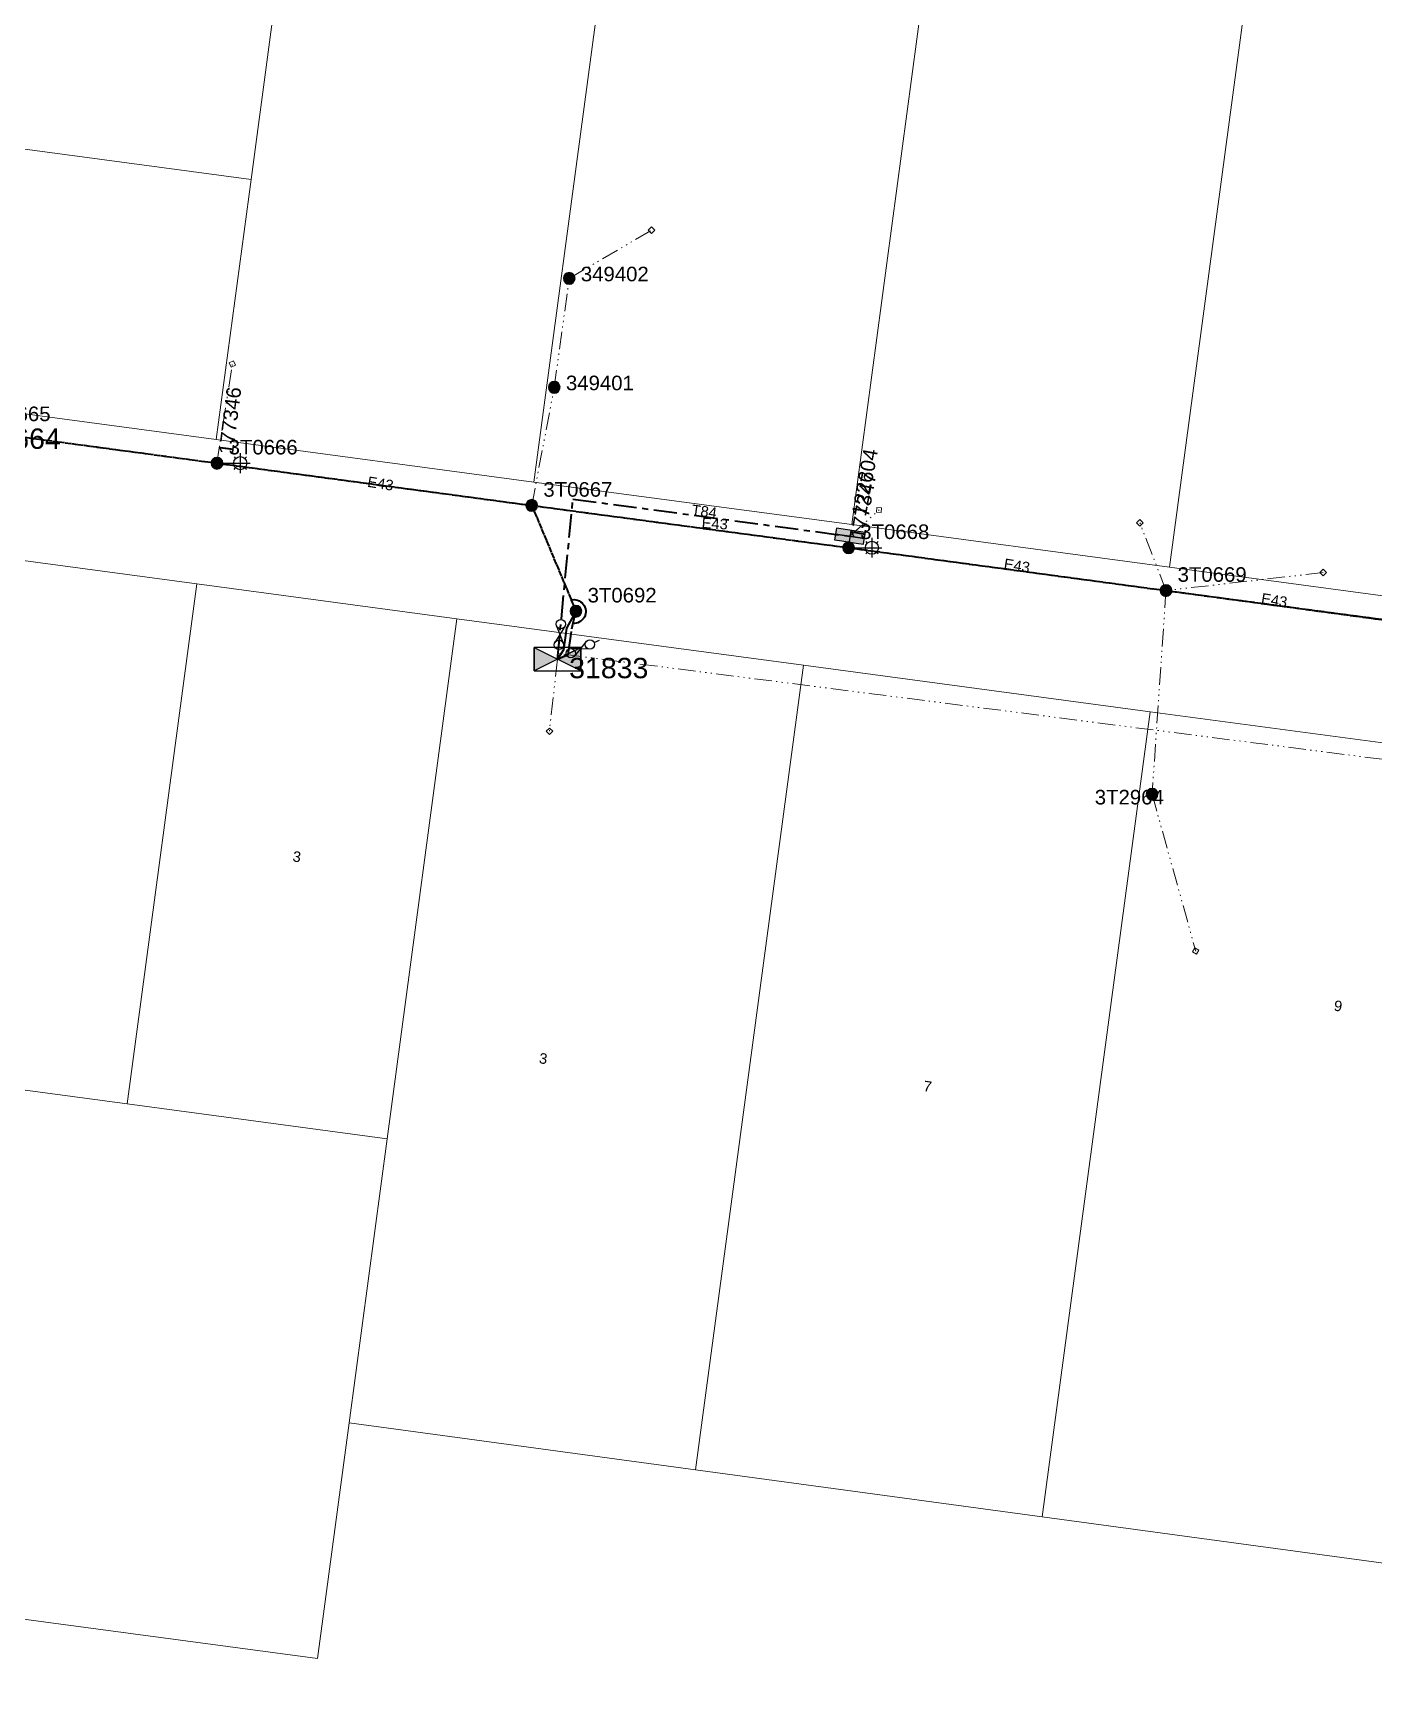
# Model space of a CAD drawing. Header units: metres. Extents: x 267072 to 270320, y 6186424 to 6191197.
# Drawn here: x 268095.7 to 268325.7, y 6187725.1 to 6188011.2 of the extents above; entities that cross this region are included whole.
import ezdxf
from ezdxf.enums import TextEntityAlignment as Align

# ---------------------------------------------------------------- set-up
doc = ezdxf.new("R2010")
doc.units = ezdxf.units.M
for name, pattern in [('Cable Exist OH', [1, 1, 0]), ('Cable Exist UG', [7, 4, -1, 1, -1]), ('PHANTOMX2', [6.6, 3, -0.75, 0.2, -0.75, 0.2, -0.75, 0.2, -0.75])]:
    doc.linetypes.add(name, pattern=pattern)
doc.layers.get('0').update_dxf_attribs({"color": 6})
for name, color, linetype, lineweight in [('_User_HV_Exist', 1, 'Continuous', 35), ('_User_LV_Exist', 5, 'Continuous', 35), ('Cadastre Buildings_SP_EXT', 78, 'Continuous', 15), ('Cadastre Land Parcels_SP_EXT', 118, 'Continuous', 15), ('Mains_HV_EXT', 13, 'Continuous', 25), ('Mains_LV_EXT', 163, 'Continuous', 25), ('Mains_SL_EXT', 131, 'Continuous', 25), ('Services_SP_EXT', 42, 'PHANTOMX2', 20)]:
    doc.layers.add(name, color=color, linetype=linetype, lineweight=lineweight)
for name, color, linetype in [('Equip_LV_EXT', 7, 'Continuous'), ('Equip_SP_HV_EXT', 7, 'Continuous'), ('Equip_SP_SL_EXT', 7, 'Continuous'), ('Sub_SP_EXT', 7, 'Continuous'), ('SupportsOH_SP_TR_HV_LV_SL_EXT', 7, 'Continuous'), ('SupportsUG_SP_LV_EXT', 7, 'Continuous')]:
    doc.layers.add(name, color=color, linetype=linetype)
doc.styles.add('HVSW_LABEL', font='arial.ttf', dxfattribs={"height": 3.5})
doc.styles.add('iecARIAL', font='arial.ttf', dxfattribs={"height": 2})
doc.styles.add('POLE_LABEL', font='arial.ttf', dxfattribs={"height": 2})
doc.styles.add('SL_LABEL', font='arial.ttf', dxfattribs={"height": 2})
doc.styles.get("Standard").update_dxf_attribs({"font": 'arial.ttf'})

# ---------------------------------------------------------------- blocks, each defined once
blk = doc.blocks.new('SUB_PADMOUNT_EXT')
at = {"ltscale": 10}
h = blk.add_hatch(color=256, dxfattribs=at)
h.dxf.hatch_style = 1
h.paths.add_polyline_path([(4, -2), (0, 0), (4, 2)])
h.paths.add_polyline_path([(-4, -2), (-4, 2), (0, 0)])
blk.add_line((4, 2), (-4, -2))
blk.add_lwpolyline([(-4, -2), (4, -2), (4, 2), (-4, 2)], close=True)
at = {"ltscale": 10, "flags": 128}
for points in [[(-4, -2), (-4, 2), (0, 0)], [(4, -2), (0, 0), (4, 2)]]:
    blk.add_lwpolyline(points, close=True, dxfattribs=at)
at = {"flags": 8}
blk.add_attdef('ASSET_NUM', text='', height=2.5, dxfattribs=at).set_placement((0, 5), align=Align.MIDDLE_CENTER)
for tag, flags, p in [('STREET_CODE', 9, (1.5, 0)), ('OPERATING_VOLTAGE', 9, (1.5, -0.4)), ('ORIENTATION', 9, (1.5, -0.6)), ('OWNED_BY', 9, (1.5, -0.8)), ('OPERATED_BY', 9, (1.5, -1)), ('CONSTRUCTED_VOLTAGE', 9, (1.5, -1.4)), ('SECONDARY_VOLTAGE', 9, (1.5, -1.6)), ('STATE', 9, (1.5, -1.8)), ('SUBSTATION_TYPE', 9, (1.5, -2.2)), ('SUBURB', 9, (1.5, -2.8)), ('NO_PHASES', 9, (1.5, -0.2)), ('MAINTAINED_BY', 9, (1.5, -1.2)), ('PARENT', 9, (1.5, -2)), ('USAGE', 9, (1.5, -2.4)), ('LEGEND', 9, (1.5, -2.6)), ('STREETNAME', 9, (1.5, -3)), ('Z', 1, (1.5, -3.6)), ('LOCATION', 9, (1.5, -3.2)), ('NOTES', 9, (1.5, -3.4))]:
    blk.add_attdef(tag, text='', height=0.2, dxfattribs=dict(flags=flags)).set_placement(p, align=Align.MIDDLE_LEFT)
blk = doc.blocks.new('PILLAR_EXT')
blk.add_hatch(color=256).paths.add_polyline_path([(-2.5, 1), (-2.5, -1), (2.5, -1), (2.5, 1)])
for p, q in [((-2.5, 0), (2.5, 0)), ((0, 1), (0, -1))]:
    blk.add_line(p, q)
at = {"ltscale": 10}
blk.add_line((2.5, 0), (-2.5, 0), dxfattribs=at)
blk.add_lwpolyline([(-2.5, -1), (-1.25, -1), (1.25, -1), (2.5, -1), (2.5, 1), (-2.5, 1)], close=True)
at = {"width": 0.9, "flags": 8}
blk.add_attdef('ASSET_NUM', text='', height=2, rotation=90, dxfattribs=at).set_placement((-2, 4), align=Align.MIDDLE_LEFT)
for tag, p, flags in [('OWNED_BY', (0, -0.2), 9), ('STATE', (0, -0.4), 9), ('SUPPORT_TYPE', (0, -0.6), 9), ('STREETNAME', (0, -1.8), 9), ('SUBURB', (0, -2), 1), ('USAGE', (0, -0.8), 9), ('LEGEND', (0, -1), 9), ('LOCATION', (0, -1.2), 9), ('NOTES', (0, -1.4), 9), ('PARENT', (0, -1.6), 9)]:
    blk.add_attdef(tag, p, '', height=0.2, dxfattribs=dict(flags=flags))
blk = doc.blocks.new('SL_LANTERN_EXT')
at = {"flags": 9}
for tag, p in [('LRATECODE', (-7.4, 0)), ('LOUTREACHVOCAB', (-7.2, 0)), ('LOUTREACH', (-7, 0)), ('LANTNUMBER', (-6.6, 0)), ('LNEW', (-6.4, 0)), ('LMASTVOCAB', (-6.2, 0)), ('LMAST', (-6, 0)), ('LLAMPVOCAB', (-5.8, 0)), ('LLAMP', (-5.6, 0)), ('LEXIST', (-5.4, 0)), ('LCHARGE3PERCENT', (-5.2, 0)), ('LCHARGE3', (-5, 0)), ('LCHARGE2PERCENT', (-4.8, 0)), ('LCHARGE2', (-4.6, 0)), ('LCHARGE1PERCENT', (-4.4, 0)), ('LCHARGE1', (-4.2, 0)), ('LCATEGORY', (-4, 0)), ('LBRACKETVOCAB', (-3.8, 0)), ('LBRACKET', (-3.6, 0)), ('LKINGHEIGHT', (-3.4, 0)), ('CREPLACE', (-3.2, 0)), ('CREMOVE', (-3, 0)), ('CNUMBER', (-2.8, 0)), ('CNEW', (-2.6, 0)), ('CEXIST', (-2.4, 0)), ('USAGE', (-2.2, 0)), ('STATE', (-2, 0)), ('OWNED_BY', (-1.8, 0)), ('ORIENTATION', (-1.6, 0)), ('OPERATING_VOLTAGE', (-1.4, 0)), ('NO_PHASES', (-1.2, 0)), ('LANTERN_TYPE', (-1, 0)), ('LANTERN_PURPOSE', (-0.8, 0)), ('CONTROL_TYPE', (-0.6, 0)), ('CONSTRUCTED_VOLTAGE', (-0.4, 0))]:
    blk.add_attdef(tag, text='', height=0.001, rotation=270, dxfattribs=at).set_placement(p, align=Align.MIDDLE_LEFT)
at = {"style": 'SL_LABEL', "flags": 9}
blk.add_attdef('STREET_CODE', text='', height=0.001, rotation=270, dxfattribs=at).set_placement((0, 0), align=Align.MIDDLE_LEFT)
at = {"flags": 1}
blk.add_attdef('Z', (0, 0), '', height=0.001, rotation=270, dxfattribs=at)
at = {"flags": 9}
for tag, p in [('LREMOVE', (0, -7.6)), ('LREPLACE', (0, -7.8)), ('LTYPE', (0, -8)), ('LTYPEVOCAB', (0, -8.2)), ('LEGEND', (0, -8.4)), ('SUBURB', (0, -8.6)), ('STREETNAME', (0, -8.8)), ('LOCATION', (0, -9)), ('NOTES', (0, -9.2)), ('MAINTAINED_BY', (0, -9.86))]:
    blk.add_attdef(tag, text='', height=0.001, dxfattribs=at).set_placement(p, align=Align.MIDDLE_LEFT)
blk.add_attdef('OPERATED_BY', (0, -9.61), '', height=0.001, dxfattribs=at)
blk.add_wipeout([(5.69, 0), (5.06, -1.06), (4, -1.69), (2.94, -1.06), (2.31, 0), (2.94, 1.06), (4, 1.69), (5.06, 1.06)])
for p, q in [((0, 0), (4, 0)), ((2.94, 1.06), (3.2, 0.8)), ((4, 1.69), (4, 0)), ((5.06, 1.06), (4.8, 0.8)), ((2.94, -1.06), (3.2, -0.8)), ((4, 0), (5.69, 0)), ((4, 0), (4, -1.69)), ((5.06, -1.06), (4.8, -0.8))]:
    blk.add_line(p, q)
blk.add_circle((4, 0), 1.12)
at = {"width": 0.9}
blk.add_attdef('LNUMBER', text='', height=1, dxfattribs=at).set_placement((7, -1), align=Align.MIDDLE_LEFT)
blk = doc.blocks.new('CCP_EXT')
blk.add_wipeout([(0, 0.57), (0.57, 0), (0, -0.57), (-0.57, 0)])
blk.add_lwpolyline([(-0.57, 0), (0, 0.57), (0.57, 0), (0, -0.57), (-0.57, 0)])
at = {"flags": 1}
blk.add_attdef('Z', (0, 0), '', height=0.2, dxfattribs=at)
at = {"flags": 9}
for tag, p in [('CCP_TYPE', (0, 0)), ('CONSTRUCTED_VOLTAGE', (0, -0.2)), ('OPERATING_VOLTAGE', (0, -0.6)), ('ORIENTATION', (0, -0.8)), ('OWNED_BY', (0, -1)), ('STATE', (0, -1.8)), ('NO_PHASES', (0, -0.4)), ('USAGE', (0, -1.2)), ('LEGEND', (0, -1.4)), ('LIFE_SUPPORT', (0, -1.6)), ('NOTES', (0, -2))]:
    blk.add_attdef(tag, text='', height=0.2, dxfattribs=at).set_placement(p, align=Align.MIDDLE_LEFT)
blk = doc.blocks.new('POLE_EXT')
blk.add_hatch(color=256).paths.add_polyline_path([(-1, 0, 1), (1, 0, 1)])
blk.add_lwpolyline([(-1, 0, 1), (1, 0, 1)], format="xyb", close=True)
at = {"flags": 8}
blk.add_attdef('pNumber', text='', height=2, dxfattribs=at).set_placement((2.5, 2.5), align=Align.MIDDLE_CENTER)
at = {"style": 'POLE_LABEL', "flags": 9}
for tag, p in [('STRUCTURE_PLANT_NUMBER', (1.35, 0.03)), ('STREET_CODE', (1.35, -0.2))]:
    blk.add_attdef(tag, text='', height=0.2, dxfattribs=at).set_placement(p, align=Align.MIDDLE_LEFT)
at = {"flags": 9}
for tag, p in [('OWNED_BY', (1.35, -0.4)), ('SPECIAL_USE', (1.35, -0.8)), ('STATE', (1.35, -1)), ('cLV', (1.35, -1.4)), ('hDepth', (1.35, -1.6)), ('hDia', (1.35, -1.8)), ('cHV', (1.35, -2)), ('PARENT', (1.35, -0.6)), ('USAGE', (1.35, -1.2)), ('LBRACKET', (1.35, -2.2)), ('LExisting', (1.35, -2.4)), ('LANTNUMBER', (1.35, -2.6)), ('LOther', (1.35, -2.8)), ('cLinedev', (1.35, -3.4)), ('pExisting', (1.35, -3.8)), ('pFooting', (1.35, -4.4)), ('pNew', (1.35, -4.6)), ('pRelocate', (1.35, -5)), ('pRemove', (1.35, -5.2)), ('pReplace', (1.35, -5.4)), ('pStay', (1.35, -5.6)), ('pType', (1.35, -5.8)), ('LRemove', (1.35, -3)), ('LEGEND', (1.35, -3.2)), ('LOCATION', (1.35, -3.6)), ('PFNUMBER', (1.35, -4)), ('NEWPFNUMBER', (1.35, -4.2)), ('cspan', (1.35, -6)), ('STREETNAME', (1.35, -6.2)), ('SUBURB', (1.35, -6.4)), ('OPERATED_BY', (1.36, -7.01)), ('NOTES', (1.35, -6.6)), ('MAINTAINED_BY', (1.36, -6.81))]:
    blk.add_attdef(tag, text='', height=0.2, dxfattribs=at).set_placement(p, align=Align.MIDDLE_LEFT)
at = {"flags": 1}
blk.add_attdef('Z', (1.35, -7.33), '', height=0.2, dxfattribs=at)
blk = doc.blocks.new('LV_UG_DFUSE_CLOSED_EXT')
for points in [[(1, 0), (0, 0)], [(5.04, 0.73), (2.16, -0.72)], [(5.05, -0.71), (2.16, 0.72)], [(6.2, 0.01), (7.2, 0.01)]]:
    blk.add_lwpolyline(points)
for centre in [(1.8, 0), (5.4, 0.01)]:
    blk.add_circle(centre, 0.8)
at = {"flags": 9}
for tag, p in [('ACTUAL_STATUS', (0, 0)), ('CONSTRUCTED_VOLTAGE', (0, -0.2)), ('OPERATING_VOLTAGE', (0, -0.6)), ('ORIENTATION', (0, -0.8)), ('STATE', (0, -1)), ('SWITCH_TYPE', (0, -1.2)), ('NO_PHASES', (0, -0.4)), ('USAGE', (0, -1.4)), ('NOTES', (0, -1.6))]:
    blk.add_attdef(tag, text='', height=0.2, dxfattribs=at).set_placement(p, align=Align.MIDDLE_LEFT)
at = {"flags": 1}
blk.add_attdef('Z', (0, 0), '', height=0.2, dxfattribs=at)
blk = doc.blocks.new('HV_ABS_CLOSED_EXT')
blk.add_line((-3, 6.87), (3, 6.87))
blk.add_circle((0, 6.87), 1.8)
at = {"style": 'HVSW_LABEL'}
for tag, height, flags, p in [('ASSET_NUM', 3.5, 8, (2, 2)), ('STREET_CODE', 0.2, 9, (0, -0.2))]:
    blk.add_attdef(tag, text='', height=height, dxfattribs=dict(at, flags=flags)).set_placement(p, align=Align.MIDDLE_LEFT)
at = {"flags": 1}
blk.add_attdef('Z', (0, 0), '', height=0.2, dxfattribs=at)
at = {"flags": 9}
for tag, p in [('ACTUAL_STATUS', (0, -0.4)), ('CONSTRUCTED_VOLTAGE', (0, -0.6)), ('OPERATING_VOLTAGE', (0, -1)), ('ORIENTATION', (0, -1.2)), ('OWNED_BY', (0, -1.4)), ('STATE', (0, -1.6)), ('SWITCH_TYPE', (0, -1.8)), ('STREETNAME', (0, -2.6)), ('SUBURB', (0, -2.8)), ('NO_PHASES', (0, -0.8)), ('USAGE', (0, -2)), ('LEGEND', (0, -2.2)), ('LOCATION', (0, -2.4)), ('NOTES', (0, -3))]:
    blk.add_attdef(tag, text='', height=0.2, dxfattribs=at).set_placement(p, align=Align.MIDDLE_LEFT)

msp = doc.modelspace()

# ---------------------------------------------------------------- linework, layer by layer
at = {"layer": '_User_HV_Exist', "linetype": 'Cable Exist OH'}
msp.add_lwpolyline([(268181.2643, 6187930.2015), (268188.8555, 6187912.0541)], dxfattribs=at)
at = {"layer": '_User_HV_Exist', "linetype": 'Cable Exist UG'}
msp.add_lwpolyline([(268188.8554, 6187912.0542), (268187.2462, 6187909.1609), (268186.7258, 6187905.4038), (268185.6894, 6187903.8038)], dxfattribs=at)
at = {"layer": '_User_LV_Exist', "linetype": 'Cable Exist OH'}
for points in [[(268181.2643, 6187930.2015), (268188.8555, 6187912.0541)], [(268290.0959, 6187915.6014), (268335.8465, 6187909.4978)]]:
    msp.add_lwpolyline(points, dxfattribs=at)
at = {"layer": '_User_LV_Exist', "linetype": 'Continuous'}
msp.add_lwpolyline([(268187.9602, 6187913.9589, -1.20754627), (268188.3073, 6187909.9793)], format="xyb", dxfattribs=at)
at = {"layer": '_User_LV_Exist', "linetype": 'Cable Exist UG'}
msp.add_lwpolyline([(268185.6894, 6187903.8038), (268187.491, 6187904.6333), (268188.1615, 6187909.0264), (268188.8554, 6187912.0542)], dxfattribs=at)
at = {"layer": 'Cadastre Land Parcels_SP_EXT', "linetype": 'Continuous'}
for points in [[(268201.4338, 6188081.7983), (268146.9385, 6188089.2941), (268139.0859, 6188030.7481), (268133.1025, 6187986.1399), (268127.1191, 6187941.5307), (268181.642, 6187934.2179), (268201.4338, 6188081.7983)], [(268255.9282, 6188074.3032), (268201.4338, 6188081.7983), (268181.642, 6187934.2179), (268236.1657, 6187926.9037), (268255.9282, 6188074.3032)], [(268364.9174, 6188059.312), (268310.4224, 6188066.8087), (268290.6893, 6187919.5903), (268345.2119, 6187912.2774), (268364.9174, 6188059.312)], [(268133.1025, 6187986.1399), (268043.8847, 6187998.1049), (268039.2319, 6187963.4097), (268047.8137, 6187952.1687), (268127.1191, 6187941.5307), (268133.1025, 6187986.1399)], [(268123.827, 6187916.7403), (268044.526, 6187927.3774), (268033.2855, 6187918.7964), (268022.65, 6187839.4929), (268111.8663, 6187827.528), (268123.827, 6187916.7403)], [(268168.4346, 6187910.7575), (268123.827, 6187916.7403), (268111.8663, 6187827.528), (268156.4752, 6187821.5453), (268168.4346, 6187910.7575)], [(268227.9101, 6187902.7797), (268168.4346, 6187910.7575), (268156.4752, 6187821.5453), (268149.9337, 6187772.7684), (268209.3913, 6187764.7078), (268227.9101, 6187902.7797)], [(268287.3861, 6187894.8016), (268227.9101, 6187902.7797), (268209.3913, 6187764.7078), (268268.8471, 6187756.6488), (268287.3861, 6187894.8016)], [(268346.7403, 6187885.9147), (268341.9052, 6187887.4887), (268339.6998, 6187887.7841), (268287.3861, 6187894.8016), (268268.8471, 6187756.6488), (268328.3044, 6187748.5884), (268346.7403, 6187885.9147)], [(268149.9337, 6187772.7684), (268156.4752, 6187821.5453), (268111.8663, 6187827.528), (268022.65, 6187839.4929), (268012.1255, 6187761.0099), (268010.6857, 6187750.2753), (268144.5104, 6187732.3291), (268149.9337, 6187772.7684)], [(268328.3044, 6187748.5884), (268268.8471, 6187756.6488), (268209.3913, 6187764.7078), (268149.9337, 6187772.7684), (268144.5104, 6187732.3291), (268010.6857, 6187750.2753), (268002.7092, 6187690.7976), (268118.9534, 6187675.0373), (268139.359, 6187672.2713), (268259.3028, 6187656.0094), (268280.523, 6187653.1321), (268371.8116, 6187640.7559), (268429.9445, 6187632.8739), (268452.6602, 6187629.7946), (268462.1191, 6187643.4099), (268495.4495, 6187694.6916), (268512.9584, 6187723.5575), (268492.8019, 6187726.2897), (268328.3044, 6187748.5884)]]:
    msp.add_lwpolyline(points, close=True, dxfattribs=at)
at = {"layer": 'Mains_HV_EXT', "linetype": 'Cable Exist OH'}
msp.add_lwpolyline([(268181.2643, 6187930.2015), (268188.8555, 6187912.0541)], dxfattribs=at)
at = {"layer": 'Mains_HV_EXT', "linetype": 'Cable Exist UG'}
msp.add_lwpolyline([(268188.8554, 6187912.0542), (268187.2462, 6187909.1609), (268186.7258, 6187905.4038), (268185.6894, 6187903.8038)], dxfattribs=at)
at = {"layer": 'Mains_LV_EXT', "linetype": 'Cable Exist OH'}
for points in [[(268181.2643, 6187930.2015), (268188.8555, 6187912.0541)], [(268290.0959, 6187915.6014), (268335.8465, 6187909.4978)]]:
    msp.add_lwpolyline(points, dxfattribs=at)
at = {"layer": 'Mains_LV_EXT', "linetype": 'Continuous'}
msp.add_lwpolyline([(268187.9602, 6187913.9589, -1.20754627), (268188.3073, 6187909.9793)], format="xyb", dxfattribs=at)
at = {"layer": 'Mains_LV_EXT', "linetype": 'Cable Exist UG'}
msp.add_lwpolyline([(268185.6894, 6187903.8038), (268187.491, 6187904.6333), (268188.1615, 6187909.0264), (268188.8554, 6187912.0542)], dxfattribs=at)
at = {"layer": 'Services_SP_EXT'}
msp.add_lwpolyline([(268290.0959, 6187915.6014), (268287.723, 6187880.647)], dxfattribs=at)

# ---------------------------------------------------------------- block references
at = {"layer": 'Equip_LV_EXT'}
for p, rotation in [((268185.7542, 6187904.476), 84.4996292509238), ((268186.3391, 6187904.1029), 24.60547935245076)]:
    msp.add_blockref('LV_UG_DFUSE_CLOSED_EXT', p, dxfattribs=dict(at, rotation=rotation))
at = {"layer": 'Equip_SP_HV_EXT'}
ref = msp.add_blockref('HV_ABS_CLOSED_EXT', (268084.8539, 6187943.1644), dxfattribs=dict(at, rotation=351.3060021564249))
ref.add_attrib('ASSET_NUM', '50664', dxfattribs={"layer": '0', "height": 3.5, "style": 'HVSW_LABEL'}).set_placement((268086.8539, 6187943.4144), align=Align.TOP_LEFT)
at = {"layer": 'Services_SP_EXT'}
msp.add_blockref('CCP_EXT', (268285.6353, 6187927.1947), dxfattribs=at)
at = {"layer": 'Sub_SP_EXT'}
ref = msp.add_blockref('SUB_PADMOUNT_EXT', (268185.6895, 6187903.8038), dxfattribs=at)
ref.add_attrib('ASSET_NUM', '31833', dxfattribs={"layer": '0', "height": 3.5}).set_placement((268187.6895, 6187904.0538), align=Align.TOP_LEFT)
at = {"layer": 'SupportsOH_SP_TR_HV_LV_SL_EXT'}
ref = msp.add_blockref('POLE_EXT', (268187.6922, 6187969.1588), dxfattribs=at)
ref.add_attrib('ASSET_NUM', '349402', dxfattribs={"layer": '0', "height": 2.5, "style": 'POLE_LABEL'}).set_placement((268189.6922, 6187969.9088), align=Align.MIDDLE_LEFT)
ref = msp.add_blockref('POLE_EXT', (268185.1362, 6187950.4683), dxfattribs=at)
ref.add_attrib('ASSET_NUM', '349401', dxfattribs={"layer": '0', "height": 2.5, "style": 'POLE_LABEL'}).set_placement((268187.1362, 6187951.2183), align=Align.MIDDLE_LEFT)
ref = msp.add_blockref('POLE_EXT', (268084.8539, 6187943.1644), dxfattribs=at)
ref.add_attrib('ASSET_NUM', '3T0665', dxfattribs={"layer": '0', "height": 2.5, "style": 'POLE_LABEL'}).set_placement((268086.8539, 6187943.9144), align=Align.BOTTOM_LEFT)
ref = msp.add_blockref('POLE_EXT', (268181.2643, 6187930.2015), dxfattribs=at)
ref.add_attrib('ASSET_NUM', '3T0667', dxfattribs={"layer": '0', "height": 2.5, "style": 'POLE_LABEL'}).set_placement((268183.2643, 6187930.9515), align=Align.BOTTOM_LEFT)
ref = msp.add_blockref('POLE_EXT', (268290.0958, 6187915.6014), dxfattribs=at)
ref.add_attrib('ASSET_NUM', '3T0669', dxfattribs={"layer": '0', "height": 2.5, "style": 'POLE_LABEL'}).set_placement((268292.0958, 6187916.3514), align=Align.BOTTOM_LEFT)
ref = msp.add_blockref('POLE_EXT', (268188.8554, 6187912.0541), dxfattribs=at)
ref.add_attrib('ASSET_NUM', '3T0692', dxfattribs={"layer": '0', "height": 2.5, "style": 'POLE_LABEL'}).set_placement((268190.8554, 6187912.8041), align=Align.BOTTOM_LEFT)
ref = msp.add_blockref('POLE_EXT', (268287.723, 6187880.647), dxfattribs=at)
ref.add_attrib('ASSET_NUM', '3T2964', dxfattribs={"layer": '0', "height": 2.5, "style": 'POLE_LABEL'}).set_placement((268289.723, 6187881.397), align=Align.TOP_RIGHT)
at = {"layer": 'SupportsUG_SP_LV_EXT'}
ref = msp.add_blockref('PILLAR_EXT', (268235.8663, 6187924.9211), dxfattribs=dict(at, rotation=351.3579413509817))
ref.add_attrib('ASSET_NUM', '122604', dxfattribs={"layer": '0', "height": 2.5, "rotation": 79.624974, "style": 'iecARIAL'}).set_placement((268237.3663, 6187928.4211), align=Align.MIDDLE_LEFT)

# ---------------------------------------------------------------- texts
at = {"layer": 'Cadastre Land Parcels_SP_EXT'}
for s, rotation, p in [('3', 351.921051, (268140.1508, 6187869.1428)), ('9', 351.832611, (268318.8138, 6187843.5378)), ('3', 351.798676, (268182.4289, 6187834.5118)), ('7', 351.749664, (268248.3836, 6187829.7345))]:
    msp.add_text(s, height=1.8, rotation=rotation, dxfattribs=at).set_placement(p)
at = {"layer": 'Mains_LV_EXT'}
for s, rotation, p in [('E43', 351.012914, (268152.9737, 6187933.4161)), ('T84', 352.359646, (268208.6074, 6187928.5827)), ('E43', 356.524237, (268210.3881, 6187926.3271)), ('E43', 351.006771, (268262.1774, 6187919.335)), ('E43', 350.998528, (268306.3358, 6187913.4057))]:
    msp.add_text(s, height=1.8, rotation=rotation, dxfattribs=at).set_placement(p)

# ---------------------------------------------------------------- next in the draw order: linework, layer by layer
at = {"layer": 'Services_SP_EXT'}
msp.add_lwpolyline([(268290.0959, 6187915.6014), (268285.6354, 6187927.1947)], dxfattribs=at)

# ---------------------------------------------------------------- next in the draw order: block references
at = {"layer": 'Equip_SP_SL_EXT'}
ref = msp.add_blockref('SL_LANTERN_EXT', (268127.2571, 6187937.4535), dxfattribs=at)
ref.add_attrib('ASSET_NUM', '177346', dxfattribs={"layer": '0', "height": 2.5, "rotation": 82.825176, "style": 'iecARIAL'}).set_placement((268128.7571, 6187938.9535), align=Align.MIDDLE_LEFT)
ref = msp.add_blockref('SL_LANTERN_EXT', (268235.6413, 6187922.939), dxfattribs=at)
ref.add_attrib('ASSET_NUM', '177347', dxfattribs={"layer": '0', "height": 2.5, "rotation": 79.868127, "style": 'iecARIAL'}).set_placement((268237.1413, 6187924.439), align=Align.MIDDLE_LEFT)
at = {"layer": 'Services_SP_EXT'}
for p in [(268201.831, 6187977.4341), (268317.0729, 6187918.6818), (268184.2912, 6187891.4443)]:
    msp.add_blockref('CCP_EXT', p, dxfattribs=at)
for p, rotation in [((268129.881, 6187954.464), 68.69964044118454), ((268295.195, 6187853.744), 284.3582664944878)]:
    msp.add_blockref('CCP_EXT', p, dxfattribs=dict(at, rotation=rotation))

# ---------------------------------------------------------------- next in the draw order: linework, layer by layer
at = {"layer": '_User_HV_Exist', "linetype": 'Cable Exist OH'}
msp.add_lwpolyline([(268084.8539, 6187943.1644), (268127.2571, 6187937.4535), (268181.2643, 6187930.2015)], dxfattribs=at)
at = {"layer": '_User_LV_Exist', "linetype": 'Cable Exist OH'}
for points in [[(268040.3689, 6187949.0906), (268084.8539, 6187943.1644), (268127.2571, 6187937.4535)], [(268127.2571, 6187937.4535), (268181.2643, 6187930.2015)], [(268181.2642, 6187930.2015), (268235.5821, 6187922.947)], [(268235.5821, 6187922.947), (268235.6413, 6187922.9391), (268290.0959, 6187915.6014)]]:
    msp.add_lwpolyline(points, dxfattribs=at)
at = {"layer": '_User_LV_Exist', "linetype": 'Cable Exist UG'}
msp.add_lwpolyline([(268185.6894, 6187903.8038), (268188.3374, 6187931.3018), (268188.3374, 6187931.3018), (268235.8998, 6187924.9215)], dxfattribs=at)
at = {"layer": 'Mains_HV_EXT', "linetype": 'Cable Exist OH'}
msp.add_lwpolyline([(268084.8539, 6187943.1644), (268127.2571, 6187937.4535), (268181.2643, 6187930.2015)], dxfattribs=at)
at = {"layer": 'Mains_LV_EXT', "linetype": 'Cable Exist OH'}
for points in [[(268040.3689, 6187949.0906), (268084.8539, 6187943.1644), (268127.2571, 6187937.4535)], [(268127.2571, 6187937.4535), (268181.2643, 6187930.2015)], [(268181.2642, 6187930.2015), (268235.5821, 6187922.947)], [(268235.5821, 6187922.947), (268235.6413, 6187922.9391), (268290.0959, 6187915.6014)]]:
    msp.add_lwpolyline(points, dxfattribs=at)
at = {"layer": 'Mains_LV_EXT', "linetype": 'Cable Exist UG'}
msp.add_lwpolyline([(268185.6894, 6187903.8038), (268188.3374, 6187931.3018), (268188.3374, 6187931.3018), (268235.8998, 6187924.9215)], dxfattribs=at)
at = {"layer": 'Mains_SL_EXT', "linetype": 'Cable Exist OH'}
for points in [[(268127.2571, 6187937.4535), (268084.8539, 6187943.1644), (268040.3689, 6187949.0906)], [(268235.6413, 6187922.939), (268181.2643, 6187930.2015), (268127.2571, 6187937.4535)], [(268344.1653, 6187908.3153), (268290.0959, 6187915.6014), (268235.6413, 6187922.939)]]:
    msp.add_lwpolyline(points, dxfattribs=at)
at = {"layer": 'Services_SP_EXT'}
for points in [[(268181.2643, 6187930.2015), (268185.1362, 6187950.4682), (268187.6921, 6187969.1588), (268201.8311, 6187977.4342)], [(268127.2571, 6187937.4534), (268129.881, 6187954.4639)], [(268317.073, 6187918.6818), (268290.0959, 6187915.6014)], [(268464.6724, 6187869.0104), (268185.6895, 6187904.8038)], [(268185.6895, 6187903.8038), (268184.2912, 6187891.4442)], [(268287.723, 6187880.647), (268295.195, 6187853.744)]]:
    msp.add_lwpolyline(points, dxfattribs=at)

# ---------------------------------------------------------------- next in the draw order: block references
at = {"layer": 'Services_SP_EXT', "rotation": 42.08774556567408}
msp.add_blockref('CCP_EXT', (268240.8663, 6187929.4211), dxfattribs=at)
at = {"layer": 'SupportsOH_SP_TR_HV_LV_SL_EXT'}
ref = msp.add_blockref('POLE_EXT', (268127.2571, 6187937.4535), dxfattribs=at)
ref.add_attrib('ASSET_NUM', '3T0666', dxfattribs={"layer": '0', "height": 2.5, "style": 'POLE_LABEL'}).set_placement((268129.2571, 6187938.2035), align=Align.BOTTOM_LEFT)
ref = msp.add_blockref('POLE_EXT', (268235.6412, 6187922.9391), dxfattribs=at)
ref.add_attrib('ASSET_NUM', '3T0668', dxfattribs={"layer": '0', "height": 2.5, "style": 'POLE_LABEL'}).set_placement((268237.6412, 6187923.6891), align=Align.BOTTOM_LEFT)

# ---------------------------------------------------------------- next in the draw order: linework, layer by layer
at = {"layer": '_User_HV_Exist', "linetype": 'Cable Exist OH'}
msp.add_lwpolyline([(268181.2643, 6187930.2015), (268235.6413, 6187922.939), (268290.0959, 6187915.6014), (268344.1653, 6187908.3153), (268394.2471, 6187901.7638), (268446.3183, 6187894.682)], dxfattribs=at)
at = {"layer": 'Cadastre Buildings_SP_EXT', "linetype": 'Continuous'}
msp.add_lwpolyline([(268310.4223, 6188066.8088), (268255.9281, 6188074.3032), (268236.1656, 6187926.9038), (268290.6892, 6187919.5903), (268310.4223, 6188066.8088)], close=True, dxfattribs=at)
at = {"layer": 'Mains_HV_EXT', "linetype": 'Cable Exist OH'}
msp.add_lwpolyline([(268181.2643, 6187930.2015), (268235.6413, 6187922.939), (268290.0959, 6187915.6014), (268344.1653, 6187908.3153), (268394.2471, 6187901.7638), (268446.3183, 6187894.682)], dxfattribs=at)
at = {"layer": 'Services_SP_EXT'}
msp.add_lwpolyline([(268235.8663, 6187924.9211), (268240.8663, 6187929.421)], dxfattribs=at)

doc.saveas('drawing.dxf')
